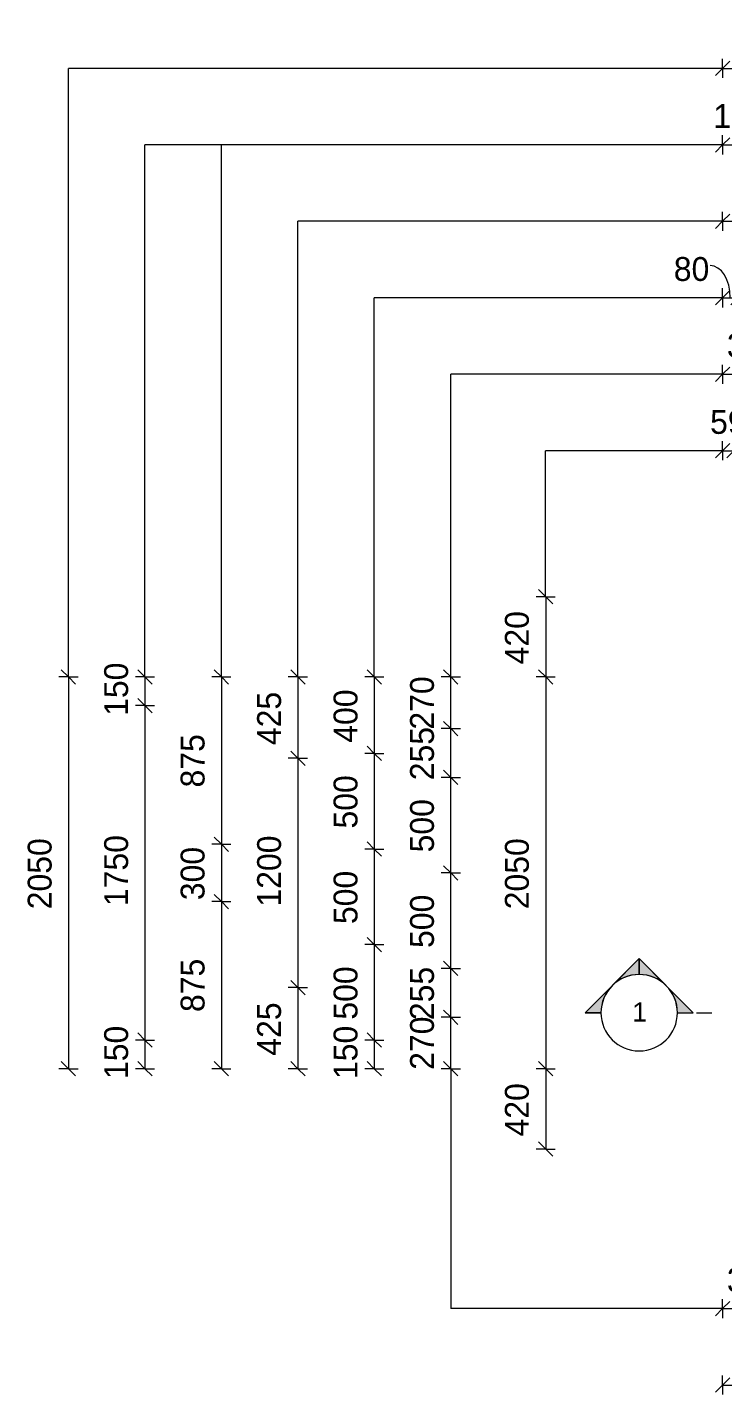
# Model space of a CAD drawing. Header units: millimetres. Extents: x 59546 to 97856, y 2513 to 30499.
# Drawn here: x 59546 to 63183, y 23346 to 30499 of the extents above; entities that cross this region are included whole.
import ezdxf

# ---------------------------------------------------------------- set-up
doc = ezdxf.new("R2010")
doc.units = ezdxf.units.MM
for name, color, linetype, lineweight in [('A-ANNO-DIMS', 211, 'Continuous', 9), ('A-ANNO-DIMS-50', 211, 'Continuous', 9), ('A-DETL-MBND', 5, 'Continuous', 18), ('G-ANNO-SYMB', 111, 'Continuous', 9)]:
    doc.layers.add(name, color=color, linetype=linetype, lineweight=lineweight)
doc.styles.add('Arial', font='arial.ttf', dxfattribs={"height": 100})
doc.styles.add('Nirmala UI Semilight', font='NirmalaS.ttf', dxfattribs={"height": 125})
doc.dimstyles.new('Diagonal_-_2_5mm_NI_UI', dxfattribs={"dimscale": 304.8, "dimtxt": 130.920493, "dimasz": 0.246063, "dimexe": 0.164042, "dimexo": 0.0625, "dimgap": 0.164042, "dimtad": 1, "dimdec": 4, "dimzin": 0, "dimdsep": 46, "dimtxsty": 'Nirmala UI Semilight', "dimblk1": 'OBLIQUE', "dimblk2": 'OBLIQUE', "dimsah": 1, "dimcen": 0.09, "dimazin": 0, "dimtfac": 1, "dimtdec": 4, "dimtix": 1, "dimtmove": 0, "dimatfit": 3, "dimfxl": 0.164042, "dimfxlon": 1, "dimtvp": 1, "dimtolj": 1, "dimtzin": 0, "dimarcsym": 2})
doc.dimstyles.new('Diagonal_-_2_5mm_NI_UI_1', dxfattribs={"dimscale": 304.8, "dimtxt": 130.920493, "dimasz": 0.246063, "dimexe": 0.164042, "dimexo": 0.0625, "dimgap": 0.164042, "dimtad": 1, "dimdec": 4, "dimzin": 0, "dimdsep": 46, "dimtxsty": 'Nirmala UI Semilight', "dimblk1": 'OBLIQUE', "dimblk2": 'OBLIQUE', "dimsah": 1, "dimcen": 0.09, "dimazin": 0, "dimtfac": 1, "dimtdec": 4, "dimtix": 1, "dimtmove": 1, "dimatfit": 3, "dimfxl": 0.164042, "dimfxlon": 1, "dimtvp": 1, "dimtolj": 1, "dimtzin": 0, "dimarcsym": 2})

# ---------------------------------------------------------------- blocks, each defined once
blk = doc.blocks.new('Detail View - M_Section Head - Filled SHOP DWG-600895-Elevation Top')
at = {"layer": 'G-ANNO-SYMB'}
h = blk.add_hatch(color=256, dxfattribs=at)
edge = h.paths.add_edge_path()
edge.add_line((62746.5, 25626.7), (62746.5, 25543.9))
edge.add_arc((62746.5, 25343.9), 200, 90, 135)
edge.add_line((62605.1, 25485.3), (62746.5, 25626.7))
h = blk.add_hatch(color=256, dxfattribs=at)
edge = h.paths.add_edge_path()
edge.add_line((62746.5, 25626.7), (62887.9, 25485.3))
edge.add_arc((62746.5, 25343.9), 200, 45, 90)
edge.add_line((62746.5, 25543.9), (62746.5, 25626.7))
h = blk.add_hatch(color=256, dxfattribs=at)
edge = h.paths.add_edge_path()
edge.add_line((62463.7, 25343.9), (62605.1, 25485.3))
edge.add_arc((62746.5, 25343.9), 200, 135, 180)
edge.add_line((62546.5, 25343.9), (62463.7, 25343.9))
h = blk.add_hatch(color=256, dxfattribs=at)
edge = h.paths.add_edge_path()
edge.add_line((63029.3, 25343.9), (62946.5, 25343.9))
edge.add_arc((62746.5, 25343.9), 200, 0, 45)
edge.add_line((62887.9, 25485.3), (63029.3, 25343.9))
for p, q in [((62746.5, 25626.7), (62463.7, 25343.9)), ((62746.5, 25626.7), (62605.1, 25485.3)), ((62746.5, 25626.7), (63029.3, 25343.9)), ((62746.5, 25543.9), (62746.5, 25626.7)), ((62746.5, 25626.7), (62746.5, 25543.9)), ((62887.9, 25485.3), (62746.5, 25626.7)), ((62605.1, 25485.3), (62463.7, 25343.9)), ((63029.3, 25343.9), (62887.9, 25485.3)), ((62546.5, 25343.9), (62463.7, 25343.9)), ((62463.7, 25343.9), (62546.5, 25343.9)), ((62946.5, 25343.9), (63029.3, 25343.9)), ((62946.5, 25343.9), (63029.3, 25343.9))]:
    blk.add_line(p, q, dxfattribs=at)
for start, end in [(0, 180), (90, 135), (45, 90), (135, 180), (0, 45), (180, 0)]:
    blk.add_arc((62746.5, 25343.9), 200, start, end, dxfattribs=at)
blk = doc.blocks.new('DIMBLOCK1-Elevation Top')
at = {"layer": 'A-ANNO-DIMS-50'}
for p, q in [((63183, 30284.5), (63183, 30334.5)), ((68383, 30284.5), (68383, 30334.5)), ((63183, 30284.5), (63145.5, 30247)), ((63183, 30284.5), (63220.5, 30322)), ((63183, 30284.5), (68383, 30284.5)), ((63183, 30284.5), (63183, 30234.5)), ((68383, 30284.5), (68345.5, 30247)), ((68383, 30284.5), (68420.5, 30322)), ((68383, 30284.5), (68383, 30234.5))]:
    blk.add_line(p, q, dxfattribs=at)
at = {"layer": 'A-ANNO-DIMS-50', "color": 0, "insert": (65592.6, 30497.6), "char_height": 125, "width": 457.032, "attachment_point": 1, "line_spacing_factor": 1.142579, "style": 'Nirmala UI Semilight'}
blk.add_mtext('5200', dxfattribs=at)
blk = doc.blocks.new('_Oblique')
at = {"color": 0, "linetype": 'ByBlock', "lineweight": -2}
blk.add_line((-0.5, -0.5), (0.5, 0.5), dxfattribs=at)
blk = doc.blocks.new('DIMBLOCK2-Elevation Top')
at = {"layer": 'A-ANNO-DIMS-50'}
for p, q in [((63183, 29884.5), (63183, 29934.5)), ((63183, 29884.5), (63220.5, 29922)), ((63343, 29884.5), (63343, 29934.5)), ((63343, 29884.5), (63380.5, 29922)), ((63183, 29884.5), (63145.5, 29847)), ((63183, 29884.5), (63343, 29884.5)), ((63183, 29884.5), (63183, 29834.5)), ((63343, 29884.5), (63305.5, 29847)), ((63343, 29884.5), (63343, 29834.5))]:
    blk.add_line(p, q, dxfattribs=at)
at = {"layer": 'A-ANNO-DIMS-50', "color": 0, "insert": (63134.5, 30097.6), "char_height": 125, "width": 308.496, "attachment_point": 1, "line_spacing_factor": 1.142579, "style": 'Nirmala UI Semilight'}
blk.add_mtext('160', dxfattribs=at)
blk = doc.blocks.new('DIMBLOCK7-Elevation Top')
at = {"layer": 'A-ANNO-DIMS-50'}
for p, q in [((59761, 27100.4), (59723.5, 27137.9)), ((59761, 27100.4), (59711, 27100.4)), ((59761, 27100.4), (59761, 25050.4)), ((59761, 27100.4), (59798.5, 27062.9)), ((59761, 27100.4), (59811, 27100.4)), ((59761, 25050.4), (59711, 25050.4)), ((59761, 25050.4), (59723.5, 25087.9)), ((59761, 25050.4), (59798.5, 25012.9)), ((59761, 25050.4), (59811, 25050.4))]:
    blk.add_line(p, q, dxfattribs=at)
at = {"layer": 'A-ANNO-DIMS-50', "color": 0, "insert": (59547.9, 25885), "char_height": 125, "width": 457.032, "attachment_point": 1, "rotation": 90, "line_spacing_factor": 1.142579, "style": 'Nirmala UI Semilight'}
blk.add_mtext('2050', dxfattribs=at)
blk = doc.blocks.new('DIMBLOCK8-Elevation Top')
at = {"layer": 'A-ANNO-DIMS-50'}
for p, q in [((60161, 27100.4), (60123.5, 27137.9)), ((60161, 27100.4), (60111, 27100.4)), ((60161, 27100.4), (60161, 26950.4)), ((60161, 27100.4), (60198.5, 27062.9)), ((60161, 27100.4), (60211, 27100.4)), ((60161, 26950.4), (60123.5, 26987.9)), ((60161, 26950.4), (60111, 26950.4)), ((60161, 26950.4), (60198.5, 26912.9)), ((60161, 26950.4), (60211, 26950.4))]:
    blk.add_line(p, q, dxfattribs=at)
at = {"layer": 'A-ANNO-DIMS-50', "color": 0, "insert": (59947.9, 26896.9), "char_height": 125, "width": 308.496, "attachment_point": 1, "rotation": 90, "line_spacing_factor": 1.142579, "style": 'Nirmala UI Semilight'}
blk.add_mtext('150', dxfattribs=at)
blk = doc.blocks.new('DIMBLOCK9-Elevation Top')
at = {"layer": 'A-ANNO-DIMS-50'}
for p, q in [((60161, 26950.4), (60123.5, 26987.9)), ((60161, 26950.4), (60111, 26950.4)), ((60161, 26950.4), (60161, 25200.4)), ((60161, 26950.4), (60198.5, 26912.9)), ((60161, 26950.4), (60211, 26950.4)), ((60161, 25200.4), (60111, 25200.4)), ((60161, 25200.4), (60123.5, 25237.9)), ((60161, 25200.4), (60198.5, 25162.9)), ((60161, 25200.4), (60211, 25200.4))]:
    blk.add_line(p, q, dxfattribs=at)
at = {"layer": 'A-ANNO-DIMS-50', "color": 0, "insert": (59947.9, 25901.6), "char_height": 125, "width": 417.041, "attachment_point": 1, "rotation": 90, "line_spacing_factor": 1.142579, "style": 'Nirmala UI Semilight'}
blk.add_mtext('1750', dxfattribs=at)
blk = doc.blocks.new('DIMBLOCK10-Elevation Top')
at = {"layer": 'A-ANNO-DIMS-50'}
for p, q in [((60161, 25200.4), (60111, 25200.4)), ((60161, 25200.4), (60123.5, 25237.9)), ((60161, 25200.4), (60161, 25050.4)), ((60161, 25200.4), (60198.5, 25162.9)), ((60161, 25200.4), (60211, 25200.4)), ((60161, 25050.4), (60111, 25050.4)), ((60161, 25050.4), (60123.5, 25087.9)), ((60161, 25050.4), (60198.5, 25012.9)), ((60161, 25050.4), (60211, 25050.4))]:
    blk.add_line(p, q, dxfattribs=at)
at = {"layer": 'A-ANNO-DIMS-50', "color": 0, "insert": (59947.9, 24996.9), "char_height": 125, "width": 308.496, "attachment_point": 1, "rotation": 90, "line_spacing_factor": 1.142579, "style": 'Nirmala UI Semilight'}
blk.add_mtext('150', dxfattribs=at)
blk = doc.blocks.new('DIMBLOCK11-Elevation Top')
at = {"layer": 'A-ANNO-DIMS-50'}
for p, q in [((60561, 27100.4), (60523.5, 27137.9)), ((60561, 27100.4), (60511, 27100.4)), ((60561, 27100.4), (60561, 26225.4)), ((60561, 27100.4), (60598.5, 27062.9)), ((60561, 27100.4), (60611, 27100.4)), ((60561, 26225.4), (60523.5, 26262.9)), ((60561, 26225.4), (60511, 26225.4)), ((60561, 26225.4), (60598.5, 26187.9)), ((60561, 26225.4), (60611, 26225.4))]:
    blk.add_line(p, q, dxfattribs=at)
at = {"layer": 'A-ANNO-DIMS-50', "color": 0, "insert": (60347.9, 26522.5), "char_height": 125, "width": 337.061, "attachment_point": 1, "rotation": 90, "line_spacing_factor": 1.142579, "style": 'Nirmala UI Semilight'}
blk.add_mtext('875', dxfattribs=at)
blk = doc.blocks.new('DIMBLOCK12-Elevation Top')
at = {"layer": 'A-ANNO-DIMS-50'}
for p, q in [((60561, 26225.4), (60523.5, 26262.9)), ((60561, 26225.4), (60511, 26225.4)), ((60561, 26225.4), (60561, 25925.4)), ((60561, 26225.4), (60598.5, 26187.9)), ((60561, 26225.4), (60611, 26225.4)), ((60561, 25925.4), (60511, 25925.4)), ((60561, 25925.4), (60523.5, 25962.9)), ((60561, 25925.4), (60598.5, 25887.9)), ((60561, 25925.4), (60611, 25925.4))]:
    blk.add_line(p, q, dxfattribs=at)
at = {"layer": 'A-ANNO-DIMS-50', "color": 0, "insert": (60347.9, 25932.6), "char_height": 125, "width": 342.774, "attachment_point": 1, "rotation": 90, "line_spacing_factor": 1.142579, "style": 'Nirmala UI Semilight'}
blk.add_mtext('300', dxfattribs=at)
blk = doc.blocks.new('DIMBLOCK13-Elevation Top')
at = {"layer": 'A-ANNO-DIMS-50'}
for p, q in [((60561, 25925.4), (60511, 25925.4)), ((60561, 25925.4), (60523.5, 25962.9)), ((60561, 25925.4), (60561, 25050.4)), ((60561, 25925.4), (60598.5, 25887.9)), ((60561, 25925.4), (60611, 25925.4)), ((60561, 25050.4), (60511, 25050.4)), ((60561, 25050.4), (60523.5, 25087.9)), ((60561, 25050.4), (60598.5, 25012.9)), ((60561, 25050.4), (60611, 25050.4))]:
    blk.add_line(p, q, dxfattribs=at)
at = {"layer": 'A-ANNO-DIMS-50', "color": 0, "insert": (60347.9, 25347.5), "char_height": 125, "width": 337.061, "attachment_point": 1, "rotation": 90, "line_spacing_factor": 1.142579, "style": 'Nirmala UI Semilight'}
blk.add_mtext('875', dxfattribs=at)
blk = doc.blocks.new('DIMBLOCK14-Elevation Top')
at = {"layer": 'A-ANNO-DIMS-50'}
for p, q in [((63183, 29484.5), (63145.5, 29447)), ((63183, 29484.5), (63183, 29534.5)), ((63183, 29484.5), (63220.5, 29522)), ((63183, 29484.5), (63683, 29484.5)), ((63183, 29484.5), (63183, 29434.5)), ((63683, 29484.5), (63645.5, 29447)), ((63683, 29484.5), (63683, 29534.5)), ((63683, 29484.5), (63720.5, 29522)), ((63683, 29484.5), (63683, 29434.5))]:
    blk.add_line(p, q, dxfattribs=at)
at = {"layer": 'A-ANNO-DIMS-50', "color": 0, "insert": (63290.2, 29697.6), "char_height": 125, "width": 342.774, "attachment_point": 1, "line_spacing_factor": 1.142579, "style": 'Nirmala UI Semilight'}
blk.add_mtext('500', dxfattribs=at)
blk = doc.blocks.new('DIMBLOCK19-Elevation Top')
at = {"layer": 'A-ANNO-DIMS-50'}
for p, q in [((63183, 29084.5), (63183, 29134.5)), ((63183, 29084.5), (63220.5, 29122)), ((63262.6, 29084.5), (63262.6, 29134.5)), ((63262.6, 29084.5), (63300.1, 29122)), ((63183, 29084.5), (63145.5, 29047)), ((63183, 29084.5), (63262.6, 29084.5)), ((63183, 29084.5), (63183, 29034.5)), ((63262.6, 29084.5), (63225.1, 29047)), ((63262.6, 29084.5), (63262.6, 29034.5))]:
    blk.add_line(p, q, dxfattribs=at)
blk.add_ellipse((63117.8, 29084.5), major_axis=(0, 169), ratio=0.621267, start_param=4.712389, end_param=6.283185, dxfattribs=at)
at = {"layer": 'A-ANNO-DIMS-50', "color": 0, "insert": (62927.4, 29297.6), "char_height": 125, "width": 228.516, "attachment_point": 1, "line_spacing_factor": 1.142579, "style": 'Nirmala UI Semilight'}
blk.add_mtext('80', dxfattribs=at)
blk = doc.blocks.new('DIMBLOCK22-Elevation Top')
at = {"layer": 'A-ANNO-DIMS-50'}
for p, q in [((60961, 27100.4), (60923.5, 27137.9)), ((60961, 27100.4), (60911, 27100.4)), ((60961, 27100.4), (60961, 26675.4)), ((60961, 27100.4), (60998.5, 27062.9)), ((60961, 27100.4), (61011, 27100.4)), ((60961, 26675.4), (60923.5, 26712.9)), ((60961, 26675.4), (60911, 26675.4)), ((60961, 26675.4), (60998.5, 26637.9)), ((60961, 26675.4), (61011, 26675.4))]:
    blk.add_line(p, q, dxfattribs=at)
at = {"layer": 'A-ANNO-DIMS-50', "color": 0, "insert": (60747.9, 26743.9), "char_height": 125, "width": 345.63, "attachment_point": 1, "rotation": 90, "line_spacing_factor": 1.142579, "style": 'Nirmala UI Semilight'}
blk.add_mtext('425', dxfattribs=at)
blk = doc.blocks.new('DIMBLOCK23-Elevation Top')
at = {"layer": 'A-ANNO-DIMS-50'}
for p, q in [((60961, 26675.4), (60923.5, 26712.9)), ((60961, 26675.4), (60911, 26675.4)), ((60961, 26675.4), (60961, 25475.4)), ((60961, 26675.4), (60998.5, 26637.9)), ((60961, 26675.4), (61011, 26675.4)), ((60961, 25475.4), (60911, 25475.4)), ((60961, 25475.4), (60923.5, 25512.9)), ((60961, 25475.4), (60998.5, 25437.9)), ((60961, 25475.4), (61011, 25475.4))]:
    blk.add_line(p, q, dxfattribs=at)
at = {"layer": 'A-ANNO-DIMS-50', "color": 0, "insert": (60747.9, 25899.2), "char_height": 125, "width": 422.754, "attachment_point": 1, "rotation": 90, "line_spacing_factor": 1.142579, "style": 'Nirmala UI Semilight'}
blk.add_mtext('1200', dxfattribs=at)
blk = doc.blocks.new('DIMBLOCK24-Elevation Top')
at = {"layer": 'A-ANNO-DIMS-50'}
for p, q in [((60961, 25475.4), (60911, 25475.4)), ((60961, 25475.4), (60923.5, 25512.9)), ((60961, 25475.4), (60961, 25050.4)), ((60961, 25475.4), (60998.5, 25437.9)), ((60961, 25475.4), (61011, 25475.4)), ((60961, 25050.4), (60911, 25050.4)), ((60961, 25050.4), (60923.5, 25087.9)), ((60961, 25050.4), (60998.5, 25012.9)), ((60961, 25050.4), (61011, 25050.4))]:
    blk.add_line(p, q, dxfattribs=at)
at = {"layer": 'A-ANNO-DIMS-50', "color": 0, "insert": (60747.9, 25118.9), "char_height": 125, "width": 345.63, "attachment_point": 1, "rotation": 90, "line_spacing_factor": 1.142579, "style": 'Nirmala UI Semilight'}
blk.add_mtext('425', dxfattribs=at)
blk = doc.blocks.new('DIMBLOCK25-Elevation Top')
at = {"layer": 'A-ANNO-DIMS-50'}
for p, q in [((61361, 27100.4), (61323.5, 27137.9)), ((61361, 27100.4), (61311, 27100.4)), ((61361, 27100.4), (61361, 26700.4)), ((61361, 27100.4), (61398.5, 27062.9)), ((61361, 27100.4), (61411, 27100.4)), ((61361, 26700.4), (61311, 26700.4)), ((61361, 26700.4), (61323.5, 26737.9)), ((61361, 26700.4), (61398.5, 26662.9)), ((61361, 26700.4), (61411, 26700.4))]:
    blk.add_line(p, q, dxfattribs=at)
at = {"layer": 'A-ANNO-DIMS-50', "color": 0, "insert": (61147.9, 26756.4), "char_height": 125, "width": 345.63, "attachment_point": 1, "rotation": 90, "line_spacing_factor": 1.142579, "style": 'Nirmala UI Semilight'}
blk.add_mtext('400', dxfattribs=at)
blk = doc.blocks.new('DIMBLOCK26-Elevation Top')
at = {"layer": 'A-ANNO-DIMS-50'}
for p, q in [((61361, 26700.4), (61311, 26700.4)), ((61361, 26700.4), (61323.5, 26737.9)), ((61361, 26700.4), (61361, 26200.4)), ((61361, 26700.4), (61398.5, 26662.9)), ((61361, 26700.4), (61411, 26700.4)), ((61361, 26200.4), (61311, 26200.4)), ((61361, 26200.4), (61323.5, 26237.9)), ((61361, 26200.4), (61398.5, 26162.9)), ((61361, 26200.4), (61411, 26200.4))]:
    blk.add_line(p, q, dxfattribs=at)
at = {"layer": 'A-ANNO-DIMS-50', "color": 0, "insert": (61147.9, 26307.6), "char_height": 125, "width": 342.774, "attachment_point": 1, "rotation": 90, "line_spacing_factor": 1.142579, "style": 'Nirmala UI Semilight'}
blk.add_mtext('500', dxfattribs=at)
blk = doc.blocks.new('DIMBLOCK27-Elevation Top')
at = {"layer": 'A-ANNO-DIMS-50'}
for p, q in [((61361, 26200.4), (61311, 26200.4)), ((61361, 26200.4), (61323.5, 26237.9)), ((61361, 26200.4), (61361, 25700.4)), ((61361, 26200.4), (61398.5, 26162.9)), ((61361, 26200.4), (61411, 26200.4)), ((61361, 25700.4), (61311, 25700.4)), ((61361, 25700.4), (61323.5, 25737.9)), ((61361, 25700.4), (61398.5, 25662.9)), ((61361, 25700.4), (61411, 25700.4))]:
    blk.add_line(p, q, dxfattribs=at)
at = {"layer": 'A-ANNO-DIMS-50', "color": 0, "insert": (61147.9, 25807.6), "char_height": 125, "width": 342.774, "attachment_point": 1, "rotation": 90, "line_spacing_factor": 1.142579, "style": 'Nirmala UI Semilight'}
blk.add_mtext('500', dxfattribs=at)
blk = doc.blocks.new('DIMBLOCK28-Elevation Top')
at = {"layer": 'A-ANNO-DIMS-50'}
for p, q in [((61361, 25700.4), (61311, 25700.4)), ((61361, 25700.4), (61323.5, 25737.9)), ((61361, 25700.4), (61361, 25200.4)), ((61361, 25700.4), (61398.5, 25662.9)), ((61361, 25700.4), (61411, 25700.4)), ((61361, 25200.4), (61311, 25200.4)), ((61361, 25200.4), (61323.5, 25237.9)), ((61361, 25200.4), (61398.5, 25162.9)), ((61361, 25200.4), (61411, 25200.4))]:
    blk.add_line(p, q, dxfattribs=at)
at = {"layer": 'A-ANNO-DIMS-50', "color": 0, "insert": (61147.9, 25307.6), "char_height": 125, "width": 342.774, "attachment_point": 1, "rotation": 90, "line_spacing_factor": 1.142579, "style": 'Nirmala UI Semilight'}
blk.add_mtext('500', dxfattribs=at)
blk = doc.blocks.new('DIMBLOCK29-Elevation Top')
at = {"layer": 'A-ANNO-DIMS-50'}
for p, q in [((61361, 25200.4), (61311, 25200.4)), ((61361, 25200.4), (61323.5, 25237.9)), ((61361, 25200.4), (61361, 25050.4)), ((61361, 25200.4), (61398.5, 25162.9)), ((61361, 25200.4), (61411, 25200.4)), ((61361, 25050.4), (61311, 25050.4)), ((61361, 25050.4), (61323.5, 25087.9)), ((61361, 25050.4), (61398.5, 25012.9)), ((61361, 25050.4), (61411, 25050.4))]:
    blk.add_line(p, q, dxfattribs=at)
at = {"layer": 'A-ANNO-DIMS-50', "color": 0, "insert": (61147.9, 24996.9), "char_height": 125, "width": 308.496, "attachment_point": 1, "rotation": 90, "line_spacing_factor": 1.142579, "style": 'Nirmala UI Semilight'}
blk.add_mtext('150', dxfattribs=at)
blk = doc.blocks.new('DIMBLOCK30-Elevation Top')
at = {"layer": 'A-ANNO-DIMS-50'}
for p, q in [((63183, 28684.5), (63183, 28734.5)), ((63183, 28684.5), (63220.5, 28722)), ((63513, 28684.5), (63513, 28734.5)), ((63513, 28684.5), (63550.5, 28722)), ((63183, 28684.5), (63145.5, 28647)), ((63183, 28684.5), (63513, 28684.5)), ((63183, 28684.5), (63183, 28634.5)), ((63513, 28684.5), (63475.5, 28647)), ((63513, 28684.5), (63513, 28634.5))]:
    blk.add_line(p, q, dxfattribs=at)
at = {"layer": 'A-ANNO-DIMS-50', "color": 0, "insert": (63205.2, 28897.6), "char_height": 125, "width": 342.774, "attachment_point": 1, "line_spacing_factor": 1.142579, "style": 'Nirmala UI Semilight'}
blk.add_mtext('330', dxfattribs=at)
blk = doc.blocks.new('DIMBLOCK40-Elevation Top')
at = {"layer": 'A-ANNO-DIMS-50'}
for p, q in [((63183, 23795.5), (63183, 23845.5)), ((63183, 23795.5), (63220.5, 23833)), ((63513, 23795.5), (63513, 23845.5)), ((63513, 23795.5), (63550.5, 23833)), ((63183, 23795.5), (63145.5, 23758)), ((63183, 23795.5), (63513, 23795.5)), ((63183, 23795.5), (63183, 23745.5)), ((63513, 23795.5), (63475.5, 23758)), ((63513, 23795.5), (63513, 23745.5))]:
    blk.add_line(p, q, dxfattribs=at)
at = {"layer": 'A-ANNO-DIMS-50', "color": 0, "insert": (63205.2, 24008.6), "char_height": 125, "width": 342.774, "attachment_point": 1, "line_spacing_factor": 1.142579, "style": 'Nirmala UI Semilight'}
blk.add_mtext('330', dxfattribs=at)
blk = doc.blocks.new('DIMBLOCK51-Elevation Top')
at = {"layer": 'A-ANNO-DIMS-50'}
for p, q in [((61761, 25320.4), (61723.5, 25357.9)), ((61761, 25320.4), (61711, 25320.4)), ((61761, 25050.4), (61761, 25320.4)), ((61761, 25320.4), (61798.5, 25282.9)), ((61761, 25320.4), (61811, 25320.4)), ((61761, 25050.4), (61711, 25050.4)), ((61761, 25050.4), (61723.5, 25087.9)), ((61761, 25050.4), (61798.5, 25012.9)), ((61761, 25050.4), (61811, 25050.4))]:
    blk.add_line(p, q, dxfattribs=at)
at = {"layer": 'A-ANNO-DIMS-50', "color": 0, "insert": (61547.9, 25045), "char_height": 125, "width": 337.061, "attachment_point": 1, "rotation": 90, "line_spacing_factor": 1.142579, "style": 'Nirmala UI Semilight'}
blk.add_mtext('270', dxfattribs=at)
blk = doc.blocks.new('DIMBLOCK52-Elevation Top')
at = {"layer": 'A-ANNO-DIMS-50'}
for p, q in [((61761, 25575.4), (61723.5, 25612.9)), ((61761, 25575.4), (61711, 25575.4)), ((61761, 25320.4), (61761, 25575.4)), ((61761, 25575.4), (61798.5, 25537.9)), ((61761, 25575.4), (61811, 25575.4)), ((61761, 25320.4), (61723.5, 25357.9)), ((61761, 25320.4), (61711, 25320.4)), ((61761, 25320.4), (61798.5, 25282.9)), ((61761, 25320.4), (61811, 25320.4))]:
    blk.add_line(p, q, dxfattribs=at)
at = {"layer": 'A-ANNO-DIMS-50', "color": 0, "insert": (61547.9, 25305.1), "char_height": 125, "width": 342.774, "attachment_point": 1, "rotation": 90, "line_spacing_factor": 1.142579, "style": 'Nirmala UI Semilight'}
blk.add_mtext('255', dxfattribs=at)
blk = doc.blocks.new('DIMBLOCK53-Elevation Top')
at = {"layer": 'A-ANNO-DIMS-50'}
for p, q in [((61761, 26075.4), (61723.5, 26112.9)), ((61761, 26075.4), (61711, 26075.4)), ((61761, 25575.4), (61761, 26075.4)), ((61761, 26075.4), (61798.5, 26037.9)), ((61761, 26075.4), (61811, 26075.4)), ((61761, 25575.4), (61723.5, 25612.9)), ((61761, 25575.4), (61711, 25575.4)), ((61761, 25575.4), (61798.5, 25537.9)), ((61761, 25575.4), (61811, 25575.4))]:
    blk.add_line(p, q, dxfattribs=at)
at = {"layer": 'A-ANNO-DIMS-50', "color": 0, "insert": (61547.9, 25682.6), "char_height": 125, "width": 342.774, "attachment_point": 1, "rotation": 90, "line_spacing_factor": 1.142579, "style": 'Nirmala UI Semilight'}
blk.add_mtext('500', dxfattribs=at)
blk = doc.blocks.new('DIMBLOCK54-Elevation Top')
at = {"layer": 'A-ANNO-DIMS-50'}
for p, q in [((61761, 26575.4), (61723.5, 26612.9)), ((61761, 26575.4), (61711, 26575.4)), ((61761, 26075.4), (61761, 26575.4)), ((61761, 26575.4), (61798.5, 26537.9)), ((61761, 26575.4), (61811, 26575.4)), ((61761, 26075.4), (61723.5, 26112.9)), ((61761, 26075.4), (61711, 26075.4)), ((61761, 26075.4), (61798.5, 26037.9)), ((61761, 26075.4), (61811, 26075.4))]:
    blk.add_line(p, q, dxfattribs=at)
at = {"layer": 'A-ANNO-DIMS-50', "color": 0, "insert": (61547.9, 26182.6), "char_height": 125, "width": 342.774, "attachment_point": 1, "rotation": 90, "line_spacing_factor": 1.142579, "style": 'Nirmala UI Semilight'}
blk.add_mtext('500', dxfattribs=at)
blk = doc.blocks.new('DIMBLOCK55-Elevation Top')
at = {"layer": 'A-ANNO-DIMS-50'}
for p, q in [((61761, 26830.4), (61711, 26830.4)), ((61761, 26830.4), (61723.5, 26867.9)), ((61761, 26575.4), (61761, 26830.4)), ((61761, 26830.4), (61798.5, 26792.9)), ((61761, 26830.4), (61811, 26830.4)), ((61761, 26575.4), (61723.5, 26612.9)), ((61761, 26575.4), (61711, 26575.4)), ((61761, 26575.4), (61798.5, 26537.9)), ((61761, 26575.4), (61811, 26575.4))]:
    blk.add_line(p, q, dxfattribs=at)
at = {"layer": 'A-ANNO-DIMS-50', "color": 0, "insert": (61547.9, 26560.1), "char_height": 125, "width": 342.774, "attachment_point": 1, "rotation": 90, "line_spacing_factor": 1.142579, "style": 'Nirmala UI Semilight'}
blk.add_mtext('255', dxfattribs=at)
blk = doc.blocks.new('DIMBLOCK56-Elevation Top')
at = {"layer": 'A-ANNO-DIMS-50'}
for p, q in [((61761, 27100.4), (61723.5, 27137.9)), ((61761, 27100.4), (61711, 27100.4)), ((61761, 26830.4), (61761, 27100.4)), ((61761, 27100.4), (61798.5, 27062.9)), ((61761, 27100.4), (61811, 27100.4)), ((61761, 26830.4), (61711, 26830.4)), ((61761, 26830.4), (61723.5, 26867.9)), ((61761, 26830.4), (61798.5, 26792.9)), ((61761, 26830.4), (61811, 26830.4))]:
    blk.add_line(p, q, dxfattribs=at)
at = {"layer": 'A-ANNO-DIMS-50', "color": 0, "insert": (61547.9, 26825), "char_height": 125, "width": 337.061, "attachment_point": 1, "rotation": 90, "line_spacing_factor": 1.142579, "style": 'Nirmala UI Semilight'}
blk.add_mtext('270', dxfattribs=at)
blk = doc.blocks.new('DIMBLOCK57-Elevation Top')
at = {"layer": 'A-ANNO-DIMS-50'}
for p, q in [((62257.3, 27520.4), (62219.8, 27557.9)), ((62257.3, 27520.4), (62207.3, 27520.4)), ((62257.3, 27520.4), (62257.3, 27100.4)), ((62257.3, 27520.4), (62294.8, 27482.9)), ((62257.3, 27520.4), (62307.3, 27520.4)), ((62257.3, 27100.4), (62219.8, 27137.9)), ((62257.3, 27100.4), (62207.3, 27100.4)), ((62257.3, 27100.4), (62294.8, 27062.9)), ((62257.3, 27100.4), (62307.3, 27100.4))]:
    blk.add_line(p, q, dxfattribs=at)
at = {"layer": 'A-ANNO-DIMS-50', "color": 0, "insert": (62044.2, 27166.4), "char_height": 125, "width": 345.63, "attachment_point": 1, "rotation": 90, "line_spacing_factor": 1.142579, "style": 'Nirmala UI Semilight'}
blk.add_mtext('420', dxfattribs=at)
blk = doc.blocks.new('DIMBLOCK58-Elevation Top')
at = {"layer": 'A-ANNO-DIMS-50'}
for p, q in [((62257.3, 27100.4), (62219.8, 27137.9)), ((62257.3, 27100.4), (62207.3, 27100.4)), ((62257.3, 27100.4), (62257.3, 25050.4)), ((62257.3, 27100.4), (62294.8, 27062.9)), ((62257.3, 27100.4), (62307.3, 27100.4)), ((62257.3, 25050.4), (62207.3, 25050.4)), ((62257.3, 25050.4), (62219.8, 25087.9)), ((62257.3, 25050.4), (62294.8, 25012.9)), ((62257.3, 25050.4), (62307.3, 25050.4))]:
    blk.add_line(p, q, dxfattribs=at)
at = {"layer": 'A-ANNO-DIMS-50', "color": 0, "insert": (62044.2, 25885), "char_height": 125, "width": 457.032, "attachment_point": 1, "rotation": 90, "line_spacing_factor": 1.142579, "style": 'Nirmala UI Semilight'}
blk.add_mtext('2050', dxfattribs=at)
blk = doc.blocks.new('DIMBLOCK59-Elevation Top')
at = {"layer": 'A-ANNO-DIMS-50'}
for p, q in [((62257.3, 25050.4), (62207.3, 25050.4)), ((62257.3, 25050.4), (62219.8, 25087.9)), ((62257.3, 25050.4), (62257.3, 24630.4)), ((62257.3, 25050.4), (62294.8, 25012.9)), ((62257.3, 25050.4), (62307.3, 25050.4)), ((62257.3, 24630.4), (62207.3, 24630.4)), ((62257.3, 24630.4), (62219.8, 24667.9)), ((62257.3, 24630.4), (62294.8, 24592.9)), ((62257.3, 24630.4), (62307.3, 24630.4))]:
    blk.add_line(p, q, dxfattribs=at)
at = {"layer": 'A-ANNO-DIMS-50', "color": 0, "insert": (62044.2, 24696.4), "char_height": 125, "width": 345.63, "attachment_point": 1, "rotation": 90, "line_spacing_factor": 1.142579, "style": 'Nirmala UI Semilight'}
blk.add_mtext('420', dxfattribs=at)
blk = doc.blocks.new('DIMBLOCK60-Elevation Top')
at = {"layer": 'A-ANNO-DIMS-50'}
for p, q in [((63183, 28284.5), (63183, 28334.5)), ((63242.2, 28284.5), (63242.2, 28334.5)), ((63183, 28284.5), (63145.5, 28247)), ((63183, 28284.5), (63220.5, 28322)), ((63183, 28284.5), (63242.2, 28284.5)), ((63183, 28284.5), (63183, 28234.5)), ((63242.2, 28284.5), (63204.7, 28247)), ((63242.2, 28284.5), (63279.7, 28322)), ((63242.2, 28284.5), (63242.2, 28234.5))]:
    blk.add_line(p, q, dxfattribs=at)
at = {"layer": 'A-ANNO-DIMS-50', "color": 0, "insert": (63117.4, 28497.6), "char_height": 125, "width": 228.516, "attachment_point": 1, "line_spacing_factor": 1.142579, "style": 'Nirmala UI Semilight'}
blk.add_mtext('59', dxfattribs=at)
blk = doc.blocks.new('DIMBLOCK66-Elevation Top')
at = {"layer": 'A-ANNO-DIMS-50'}
for p, q in [((63183, 23395.5), (63145.5, 23358)), ((63183, 23395.5), (63183, 23445.5)), ((63183, 23395.5), (63220.5, 23433)), ((63183, 23395.5), (68383, 23395.5)), ((63183, 23395.5), (63183, 23345.5)), ((68383, 23395.5), (68345.5, 23358)), ((68383, 23395.5), (68383, 23445.5)), ((68383, 23395.5), (68420.5, 23433)), ((68383, 23395.5), (68383, 23345.5))]:
    blk.add_line(p, q, dxfattribs=at)
at = {"layer": 'A-ANNO-DIMS-50', "color": 0, "insert": (65592.6, 23608.6), "char_height": 125, "width": 457.032, "attachment_point": 1, "line_spacing_factor": 1.142579, "style": 'Nirmala UI Semilight'}
blk.add_mtext('5200', dxfattribs=at)

msp = doc.modelspace()

# ---------------------------------------------------------------- linework, layer by layer
at = {"layer": 'A-DETL-MBND'}
for p, q in [((59761.01623, 27100.39395), (59761.01623, 30284.47528)), ((63183.04259, 30284.47528), (59761.01623, 30284.47528)), ((60161.01623, 27100.39395), (60161.01623, 29884.47528)), ((63183.04259, 29884.47528), (60161.01623, 29884.47528)), ((60561.01623, 27100.39395), (60561.01623, 29884.47528)), ((60961.01623, 27100.39395), (60961.01623, 29484.47528)), ((63183.04259, 29484.47528), (60961.01623, 29484.47528)), ((61361.01623, 27100.39395), (61361.01623, 29084.47528)), ((63183.04259, 29084.47528), (61361.01623, 29084.47528)), ((63183.04259, 28684.47528), (61761.01623, 28684.47528)), ((61761.01623, 27100.39395), (61761.01623, 28684.47528)), ((62257.28204, 27520.39395), (62257.28204, 28284.47528)), ((63183.04259, 28284.47528), (62257.28204, 28284.47528)), ((61761.01623, 25050.39395), (61761.01623, 23795.54218)), ((63183.04259, 23795.54218), (61761.01623, 23795.54218))]:
    msp.add_line(p, q, dxfattribs=at)
at = {"layer": 'G-ANNO-SYMB'}
msp.add_line((63046.50691, 25343.85635), (63125.99784, 25343.85635), dxfattribs=at)

# ---------------------------------------------------------------- block references
msp.add_blockref('Detail View - M_Section Head - Filled SHOP DWG-600895-Elevation Top', (0, 0), dxfattribs=at)

# ---------------------------------------------------------------- texts
at = {"layer": 'G-ANNO-SYMB', "insert": (62709.81544, 25397.6902), "char_height": 100, "width": 96.2025, "attachment_point": 1, "style": 'Arial'}
msp.add_mtext('1', dxfattribs=at)

# ---------------------------------------------------------------- dimensions: what is measured, and where the dimension line sits
at = {"layer": 'A-ANNO-DIMS'}
for base, p1, p2, override, picture, middle in [((68383.04259, 30284.47528), (63183.04259, 30234.47528), (68383.04259, 30234.47528), {"dimpost": '<>', "dimfxl": 5200}, 'DIMBLOCK1-Elevation Top', (65783.04259, 30399.06733)), ((63343.04259, 29884.47528), (63183.04259, 29834.47528), (63343.04259, 29834.47528), {"dimpost": '<>', "dimfxl": 160}, 'DIMBLOCK2-Elevation Top', (63263.04259, 29999.45959)), ((63683.04259, 29484.47528), (63183.04259, 29434.47528), (63683.04259, 29434.47528), {"dimpost": '<>', "dimfxl": 500}, 'DIMBLOCK14-Elevation Top', (63433.04259, 29599.06733)), ((63513.04259, 28684.47528), (63183.04259, 28634.47528), (63513.04259, 28634.47528), {"dimpost": '<>', "dimfxl": 330}, 'DIMBLOCK30-Elevation Top', (63348.04259, 28799.11092)), ((63242.23127, 28284.47528), (63183.04259, 28234.47528), (63242.23127, 28234.47528), {"dimpost": '<>', "dimfxl": 59.188683}, 'DIMBLOCK60-Elevation Top', (63212.63693, 28399.11092)), ((63513.04259, 23795.54218), (63183.04259, 23845.54218), (63513.04259, 23845.54218), {"dimpost": '<>', "dimfxl": 330}, 'DIMBLOCK40-Elevation Top', (63348.04259, 23910.17781)), ((68383.04259, 23395.54218), (63183.04259, 23445.54218), (68383.04259, 23445.54218), {"dimpost": '<>', "dimfxl": 5200}, 'DIMBLOCK66-Elevation Top', (65783.04259, 23510.13423))]:
    dim = msp.add_linear_dim(base=base, p1=p1, p2=p2, dimstyle='Diagonal_-_2_5mm_NI_UI', override=override, dxfattribs=at)
    dim.commit()
    dim.dimension.update_dxf_attribs({"geometry": picture, "text_midpoint": middle})
dim = msp.add_linear_dim(base=(63262.60222, 29084.47528), p1=(63183.04259, 29034.47528), p2=(63262.60222, 29034.47528), dimstyle='Diagonal_-_2_5mm_NI_UI_1', override={"dimpost": '<>', "dimfxl": 79.559635}, dxfattribs=at)
dim.commit()
dim.dimension.update_dxf_attribs({"geometry": 'DIMBLOCK19-Elevation Top', "text_midpoint": (63041.64483, 29214.22791), "dimtype": 160})
for base, p1, p2, override, picture, middle in [((62257.28204, 27100.39395), (62307.28204, 27520.39395), (62307.28204, 27100.39395), {"dimpost": '<>', "dimfxl": 420}, 'DIMBLOCK57-Elevation Top', (62142.68999, 27310.39395)), ((60161.01623, 26950.39395), (60211.01623, 27100.39395), (60211.01623, 26950.39395), {"dimpost": '<>', "dimfxl": 150}, 'DIMBLOCK8-Elevation Top', (60046.07551, 27025.39395)), ((59761.01623, 25050.39395), (59811.01623, 27100.39395), (59811.01623, 25050.39395), {"dimpost": '<>', "dimfxl": 2050}, 'DIMBLOCK7-Elevation Top', (59646.42418, 26075.39395)), ((60561.01623, 26225.39395), (60611.01623, 27100.39395), (60611.01623, 26225.39395), {"dimpost": '<>', "dimfxl": 875}, 'DIMBLOCK11-Elevation Top', (60446.42418, 26662.89395)), ((60961.01623, 26675.39395), (61011.01623, 27100.39395), (61011.01623, 26675.39395), {"dimpost": '<>', "dimfxl": 425}, 'DIMBLOCK22-Elevation Top', (60846.42418, 26887.89395)), ((61361.01623, 26700.39395), (61411.01623, 27100.39395), (61411.01623, 26700.39395), {"dimpost": '<>', "dimfxl": 400}, 'DIMBLOCK25-Elevation Top', (61246.42418, 26900.39395)), ((61761.01623, 27100.39395), (61811.01623, 26830.42427), (61811.01623, 27100.39395), {"dimpost": '<>', "dimfxl": 269.969678}, 'DIMBLOCK56-Elevation Top', (61646.42418, 26965.40911)), ((62257.28204, 25050.39395), (62307.28204, 27100.39395), (62307.28204, 25050.39395), {"dimpost": '<>', "dimfxl": 2050}, 'DIMBLOCK58-Elevation Top', (62142.68999, 26075.39395)), ((60161.01623, 25200.39395), (60211.01623, 26950.39395), (60211.01623, 25200.39395), {"dimpost": '<>', "dimfxl": 1750}, 'DIMBLOCK9-Elevation Top', (60046.07551, 26075.39395)), ((61761.01623, 26830.42427), (61811.01623, 26575.42427), (61811.01623, 26830.42427), {"dimpost": '<>', "dimfxl": 255}, 'DIMBLOCK55-Elevation Top', (61646.42418, 26702.92427)), ((60961.01623, 25475.39395), (61011.01623, 26675.39395), (61011.01623, 25475.39395), {"dimpost": '<>', "dimfxl": 1200}, 'DIMBLOCK23-Elevation Top', (60846.07551, 26075.39395)), ((61361.01623, 26200.39395), (61411.01623, 26700.39395), (61411.01623, 26200.39395), {"dimpost": '<>', "dimfxl": 500}, 'DIMBLOCK26-Elevation Top', (61246.42418, 26450.39395)), ((61761.01623, 26575.42427), (61811.01623, 26075.42427), (61811.01623, 26575.42427), {"dimpost": '<>', "dimfxl": 500}, 'DIMBLOCK54-Elevation Top', (61646.42418, 26325.42427)), ((60561.01623, 25925.39395), (60611.01623, 26225.39395), (60611.01623, 25925.39395), {"dimpost": '<>', "dimfxl": 300}, 'DIMBLOCK12-Elevation Top', (60446.3806, 26075.39395)), ((61361.01623, 25700.39395), (61411.01623, 26200.39395), (61411.01623, 25700.39395), {"dimpost": '<>', "dimfxl": 500}, 'DIMBLOCK27-Elevation Top', (61246.42418, 25950.39395)), ((61761.01623, 26075.42427), (61811.01623, 25575.42427), (61811.01623, 26075.42427), {"dimpost": '<>', "dimfxl": 500}, 'DIMBLOCK53-Elevation Top', (61646.42418, 25825.42427)), ((60561.01623, 25050.39395), (60611.01623, 25925.39395), (60611.01623, 25050.39395), {"dimpost": '<>', "dimfxl": 875}, 'DIMBLOCK13-Elevation Top', (60446.42418, 25487.89395)), ((61361.01623, 25200.39395), (61411.01623, 25700.39395), (61411.01623, 25200.39395), {"dimpost": '<>', "dimfxl": 500}, 'DIMBLOCK28-Elevation Top', (61246.42418, 25450.39395)), ((61761.01623, 25575.42427), (61811.01623, 25320.42427), (61811.01623, 25575.42427), {"dimpost": '<>', "dimfxl": 255}, 'DIMBLOCK52-Elevation Top', (61646.42418, 25447.92427)), ((60961.01623, 25050.39395), (61011.01623, 25475.39395), (61011.01623, 25050.39395), {"dimpost": '<>', "dimfxl": 425}, 'DIMBLOCK24-Elevation Top', (60846.42418, 25262.89395)), ((61761.01623, 25320.42427), (61811.01623, 25050.39395), (61811.01623, 25320.42427), {"dimpost": '<>', "dimfxl": 270.030322}, 'DIMBLOCK51-Elevation Top', (61646.42418, 25185.40911)), ((60161.01623, 25050.39395), (60211.01623, 25200.39395), (60211.01623, 25050.39395), {"dimpost": '<>', "dimfxl": 150}, 'DIMBLOCK10-Elevation Top', (60046.07551, 25125.39395)), ((61361.01623, 25050.39395), (61411.01623, 25200.39395), (61411.01623, 25050.39395), {"dimpost": '<>', "dimfxl": 150}, 'DIMBLOCK29-Elevation Top', (61246.07551, 25125.39395)), ((62257.28204, 24630.39395), (62307.28204, 25050.39395), (62307.28204, 24630.39395), {"dimpost": '<>', "dimfxl": 420}, 'DIMBLOCK59-Elevation Top', (62142.68999, 24840.39395))]:
    dim = msp.add_linear_dim(base=base, p1=p1, p2=p2, angle=90, dimstyle='Diagonal_-_2_5mm_NI_UI', override=override, dxfattribs=at)
    dim.commit()
    dim.dimension.update_dxf_attribs({"geometry": picture, "text_midpoint": middle})

doc.saveas('drawing.dxf')
